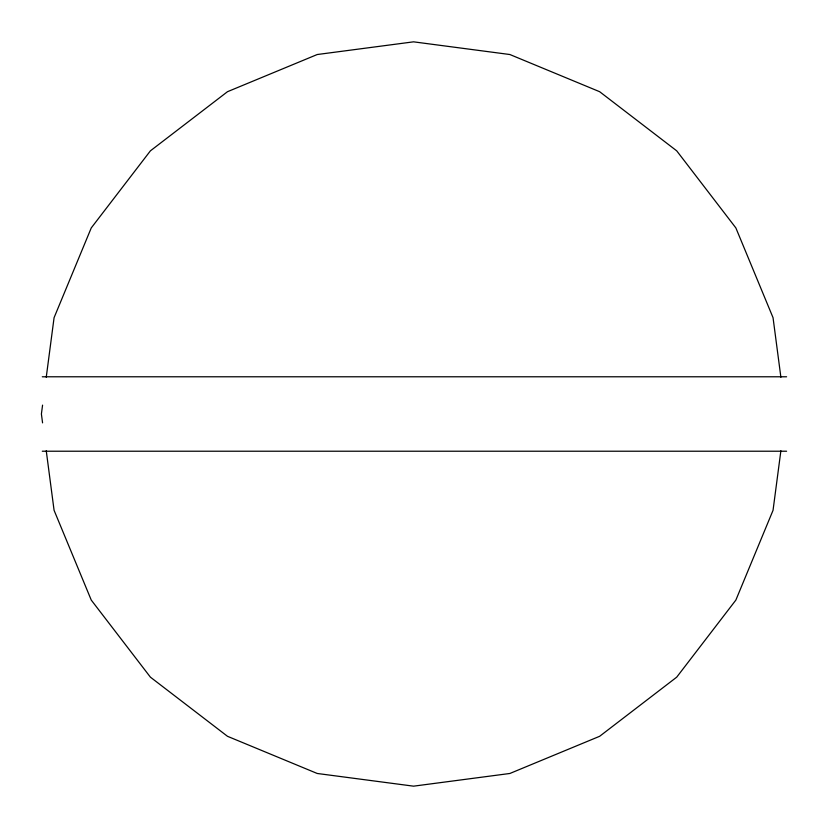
<?xml version="1.0" encoding="UTF-8"?>
<svg xmlns="http://www.w3.org/2000/svg" width="828" height="828" viewBox="0 0 828 828"><rect width="100%" height="100%" fill="white"/><g stroke="black" fill="none" stroke-linecap="round" stroke-linejoin="round"><path stroke-width="1.24" d="M42.57 405.13L41.4 414L42.57 422.87M46.244 377.247L54.079 317.683L91.256 227.917L150.406 150.841L227.483 91.701L317.238 54.524L413.565 41.835L509.882 54.524L599.638 91.701L676.714 150.841L735.864 227.917L773.041 317.683L780.887 377.247M780.887 450.753L773.041 510.317L735.864 600.083L676.714 677.159L599.638 736.299L509.882 773.476L413.565 786.165L317.238 773.476L227.483 736.299L150.406 677.159L91.256 600.083L54.079 510.317L46.244 450.753M42.28 376.781L786.6 376.781M42.28 451.219L786.6 451.219"/></g></svg>
